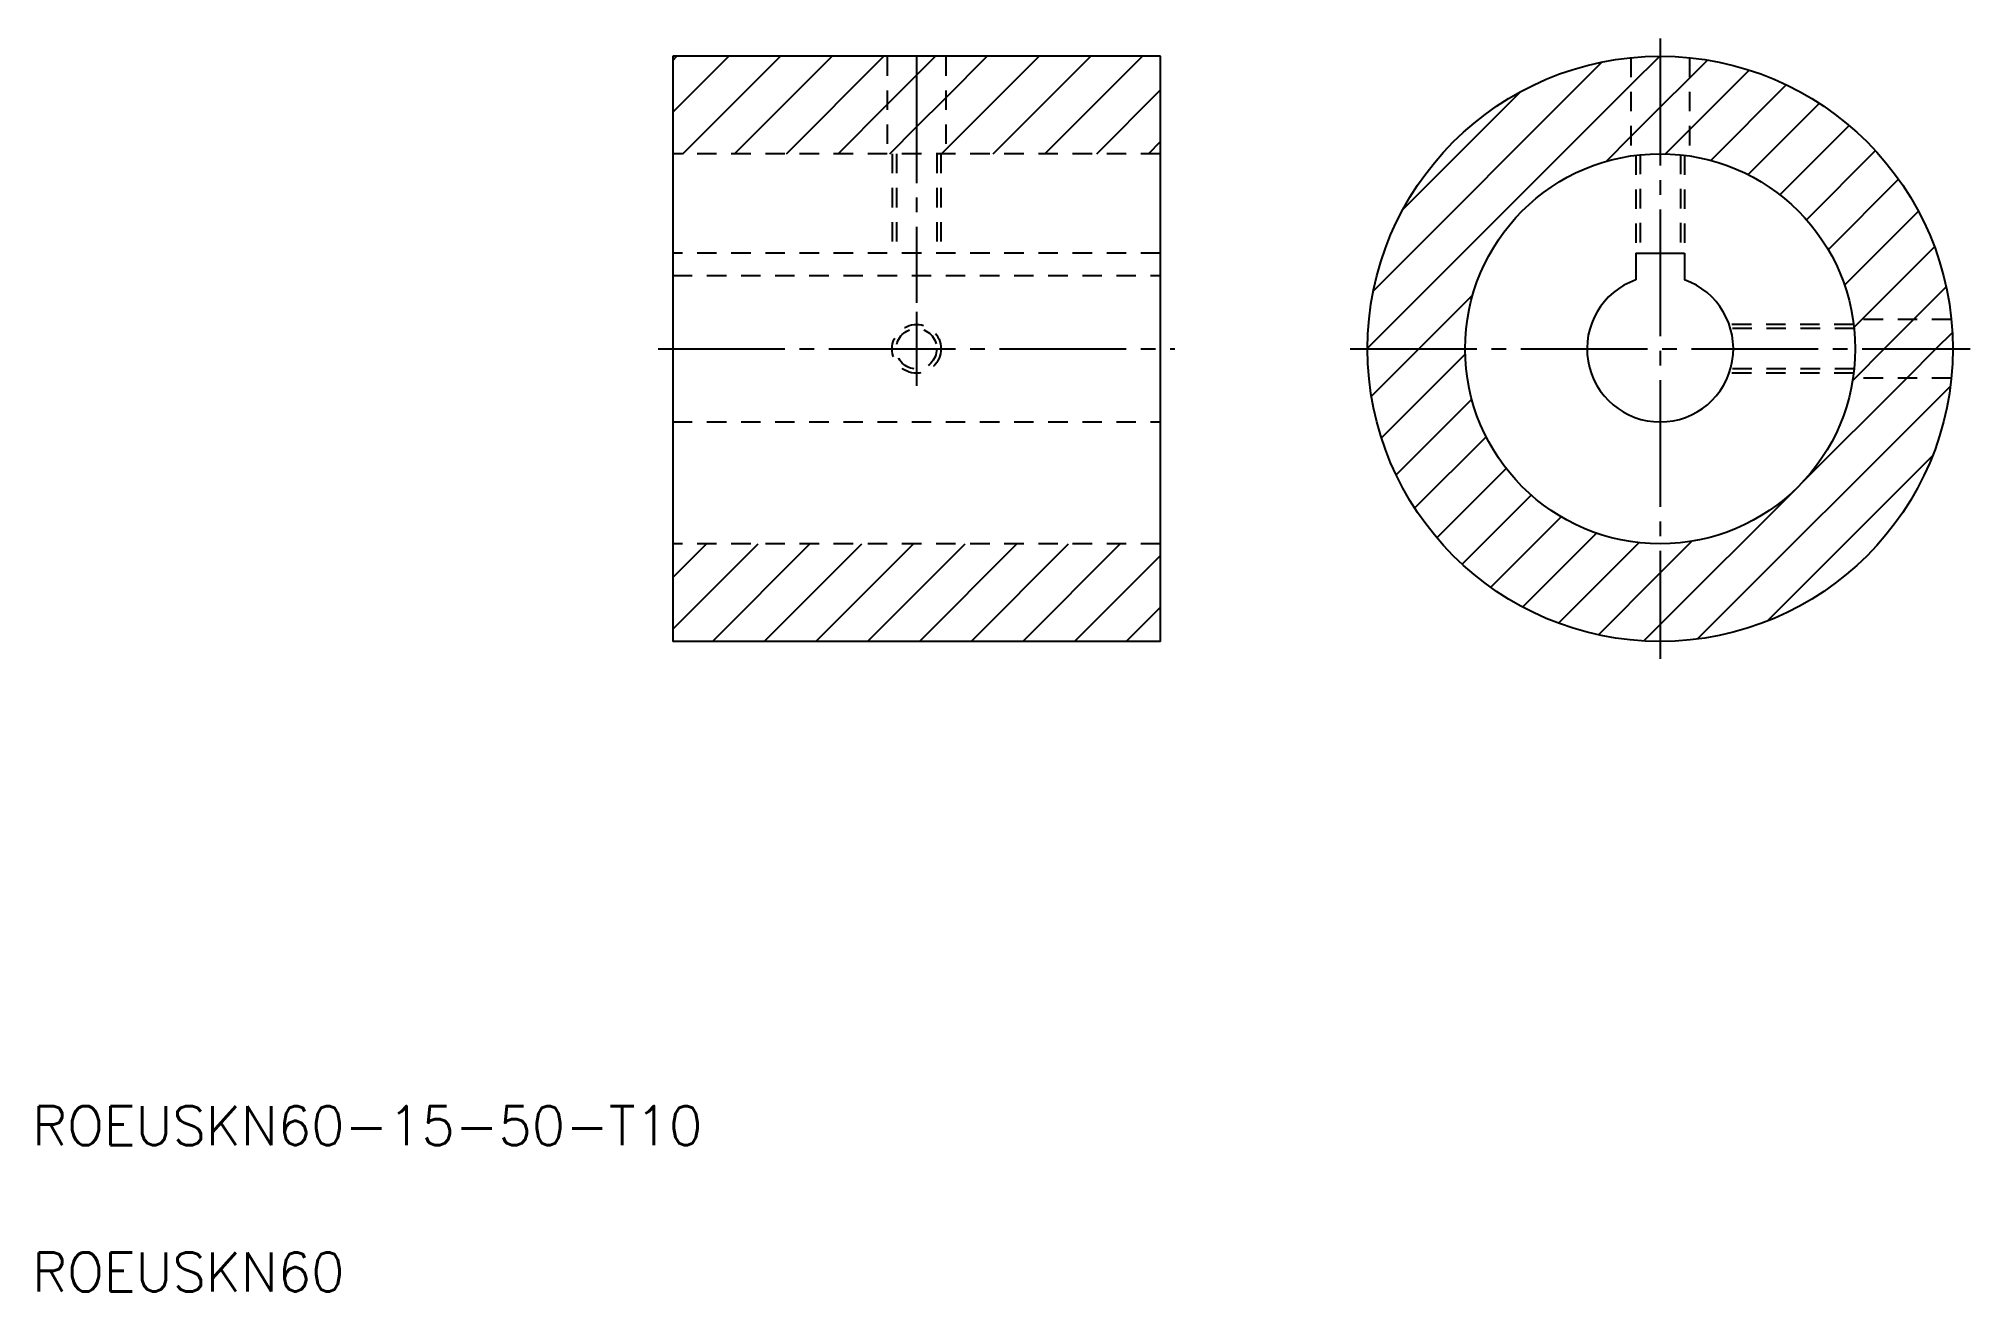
# Model space of a CAD drawing. Extents: x 6 to 204, y 120 to 249.
import ezdxf

# ---------------------------------------------------------------- set-up
doc = ezdxf.new("R2010")
doc.units = 0
doc.linetypes.add('CENTER', pattern=[17.5, 13, -1.5, 1.5, -1.5])
doc.linetypes.add('DASHED', pattern=[3.5, 2, -1.5])
doc.layers.get('0').update_dxf_attribs({"linetype": 'CONTINUOUS'})
doc.layers.add('CENTER', color=1, linetype='CENTER')
doc.styles.get("Standard").update_dxf_attribs({"font": 'txt.shx', "bigfont": '@extfont2.shx'})

# ---------------------------------------------------------------- blocks, each defined once
blk = doc.blocks.new('*X15')
at = {"color": 0, "linetype": 'CONTINUOUS'}
for p, q in [((71.43, 241.14), (77.17, 246.87)), ((71.43, 246.44), (71.86, 246.87)), ((72.47, 236.87), (82.47, 246.87)), ((77.77, 236.87), (87.77, 246.87)), ((83.08, 236.87), (93.08, 246.87)), ((96.43, 244.93), (98.38, 246.87)), ((99.43, 237.32), (108.99, 246.87)), ((99.43, 242.62), (103.68, 246.87)), ((104.29, 236.87), (114.29, 246.87)), ((109.59, 236.87), (119.59, 246.87)), ((93.43, 241.93), (96.43, 244.93)), ((88.38, 236.87), (93.43, 241.93)), ((96.43, 239.62), (99.43, 242.62)), ((114.9, 236.87), (121.43, 243.41)), ((93.68, 236.87), (96.43, 239.62)), ((120.2, 236.87), (121.43, 238.11)), ((98.99, 236.87), (99.43, 237.32)), ((71.43, 188.11), (80.2, 196.87)), ((71.43, 193.41), (74.9, 196.87)), ((75.5, 186.87), (85.5, 196.87)), ((80.81, 186.87), (90.81, 196.87)), ((86.11, 186.87), (96.11, 196.87)), ((91.41, 186.87), (101.41, 196.87)), ((96.72, 186.87), (106.72, 196.87)), ((102.02, 186.87), (112.02, 196.87)), ((107.32, 186.87), (117.32, 196.87)), ((112.63, 186.87), (121.43, 195.68)), ((117.93, 186.87), (121.43, 190.38))]:
    blk.add_line(p, q, dxfattribs=at)
blk = doc.blocks.new('*X16')
at = {"color": 0, "linetype": 'CONTINUOUS'}
for p, q in [((143.28, 222.83), (166.73, 246.28)), ((169.68, 243.93), (172.63, 246.87)), ((175.68, 244.63), (177.54, 246.48)), ((142.68, 216.93), (169.68, 243.93)), ((172.68, 241.63), (175.68, 244.63)), ((175.68, 239.32), (181.81, 245.45)), ((177.86, 236.19), (185.61, 243.95)), ((146.3, 231.15), (158.4, 243.26)), ((181.7, 234.73), (189.01, 242.04)), ((169.68, 238.63), (172.68, 241.63)), ((184.94, 232.67), (192.05, 239.78)), ((167.15, 236.09), (169.68, 238.63)), ((173.23, 236.87), (175.68, 239.32)), ((187.68, 230.11), (194.76, 237.19)), ((189.91, 227.03), (197.13, 234.26)), ((191.59, 223.41), (199.16, 230.98)), ((193.36, 219.87), (200.81, 227.32)), ((147.93, 216.87), (153.47, 222.41)), ((198.66, 219.87), (202.01, 223.22)), ((192.56, 219.08), (193.36, 219.87)), ((195.66, 216.87), (198.66, 219.87)), ((200.96, 216.87), (202.64, 218.55)), ((143.08, 212.02), (147.93, 216.87)), ((144.11, 207.75), (152.69, 216.33)), ((192.66, 213.87), (195.66, 216.87)), ((197.96, 213.87), (200.96, 216.87)), ((176.51, 187.12), (202.44, 213.05)), ((187.1, 203.01), (197.96, 213.87)), ((192.42, 213.63), (192.66, 213.87)), ((145.61, 203.95), (153.36, 211.7)), ((147.51, 200.55), (154.83, 207.86)), ((149.77, 197.5), (156.88, 204.61)), ((183.64, 188.95), (200.61, 205.91)), ((172.68, 188.59), (186.55, 202.46)), ((152.37, 194.8), (159.45, 201.88)), ((155.3, 192.42), (162.52, 199.65)), ((158.58, 190.4), (166.15, 197.97)), ((162.24, 188.75), (170.48, 196.99)), ((172.68, 193.9), (175.92, 197.14)), ((166.34, 187.55), (172.68, 193.9)), ((171.01, 186.92), (172.68, 188.59))]:
    blk.add_line(p, q, dxfattribs=at)

msp = doc.modelspace()

# ---------------------------------------------------------------- linework, layer by layer
at = {"color": 7, "linetype": 'CONTINUOUS'}
for p, q in [((71.43, 246.87), (71.43, 186.87)), ((121.43, 246.87), (71.43, 246.87)), ((121.43, 186.87), (121.43, 246.87)), ((170.18, 226.67), (175.18, 226.67)), ((170.18, 226.67), (170.18, 223.94)), ((175.18, 226.67), (175.18, 223.94)), ((121.43, 186.87), (71.43, 186.87))]:
    msp.add_line(p, q, dxfattribs=at)
at = {"color": 3, "linetype": 'DASHED'}
for p, q in [((93.43, 246.87), (93.43, 236.87)), ((99.43, 246.87), (99.43, 236.87)), ((169.68, 246.72), (169.68, 236.65)), ((175.68, 246.72), (175.68, 236.65)), ((121.43, 236.87), (71.43, 236.87)), ((93.93, 236.87), (93.93, 226.67)), ((94.37, 236.87), (94.37, 226.67)), ((98.5, 236.87), (98.5, 226.67)), ((98.93, 236.87), (98.93, 226.67)), ((170.18, 236.72), (170.18, 226.67)), ((170.62, 236.77), (170.62, 226.67)), ((174.75, 236.77), (174.75, 226.67)), ((175.18, 236.72), (175.18, 226.67)), ((121.43, 226.67), (71.43, 226.67)), ((71.43, 224.37), (121.43, 224.37)), ((202.53, 219.87), (192.46, 219.87)), ((192.53, 219.37), (179.76, 219.37)), ((192.58, 218.94), (179.89, 218.94)), ((192.53, 214.37), (179.76, 214.37)), ((192.58, 214.81), (179.89, 214.81)), ((202.53, 213.87), (192.46, 213.87)), ((71.43, 209.37), (121.43, 209.37)), ((121.43, 196.87), (71.43, 196.87))]:
    msp.add_line(p, q, dxfattribs=at)
msp.add_line((71.43, 216.87), (71.43, 216.87))
at = {"color": 7, "linetype": 'CONTINUOUS'}
for radius in [30, 20]:
    msp.add_circle((172.68, 216.87), radius, dxfattribs=at)
at = {"color": 3, "linetype": 'DASHED'}
for radius in [2.5, 2.07]:
    msp.add_circle((96.43, 216.87), radius, dxfattribs=at)
at = {"color": 7, "linetype": 'CONTINUOUS'}
msp.add_arc((172.68, 216.87), 7.5, 109.4712, 70.5288, dxfattribs=at)
at = {"layer": 'CENTER', "color": 1, "linetype": 'CENTER'}
for p, q in [((172.68, 248.67), (172.68, 185.07)), ((96.43, 246.87), (96.43, 221.58)), ((96.43, 220.65), (96.43, 213.09)), ((69.93, 216.87), (122.93, 216.87)), ((140.88, 216.87), (204.48, 216.87))]:
    msp.add_line(p, q, dxfattribs=at)

# ---------------------------------------------------------------- block references
at = {"color": 3, "linetype": 'CONTINUOUS'}
for name in ['*X15', '*X16']:
    msp.add_blockref(name, (0, 0), dxfattribs=at)

# ---------------------------------------------------------------- texts
at = {"color": 7, "linetype": 'CONTINUOUS'}
for s, p in [('ROEUSKN60-15-50-T10', (5.73, 135.23)), ('ROEUSKN60', (5.73, 120.23))]:
    msp.add_text(s, height=4, dxfattribs=at).set_placement(p)

doc.saveas('drawing.dxf')
